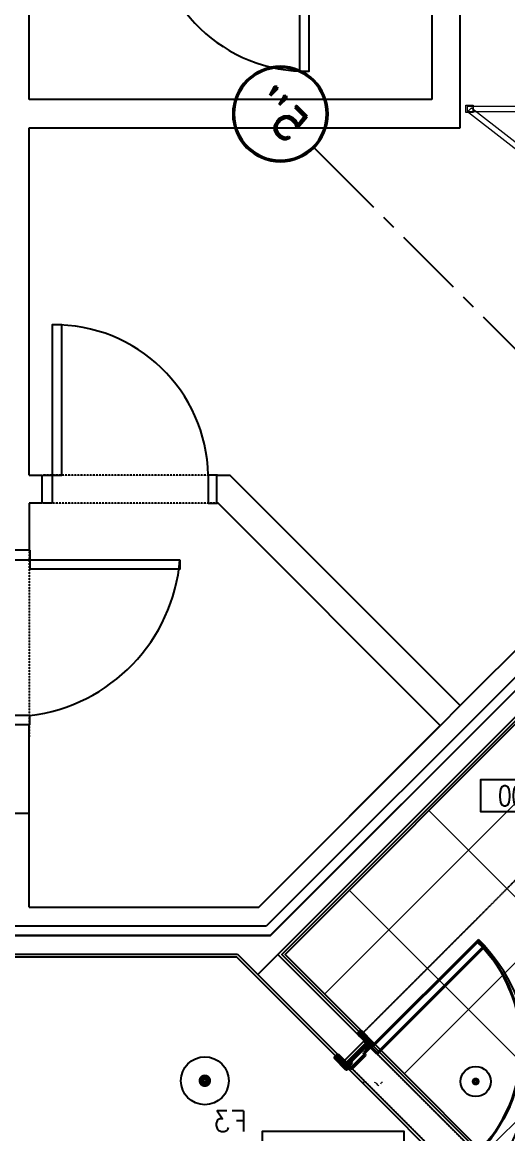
# Model space of a CAD drawing. Header units: millimetres. Extents: x 186805 to 449048, y 2167 to 51540.
# Drawn here: x 369695 to 372282, y 14676 to 20594 of the extents above; entities that cross this region are included whole.
import ezdxf
from ezdxf.enums import TextEntityAlignment as Align

# ---------------------------------------------------------------- set-up
doc = ezdxf.new("R2010")
doc.units = ezdxf.units.MM
for name, pattern in [('BC$0$XR-BAS2-BLOCK-B$1$CENTER', [2, 1.25, -0.25, 0.25, -0.25]), ('CENTER', [2, 1.25, -0.25, 0.25, -0.25]), ('HIDDEN', [0.375, 0.25, -0.125]), ('HIDDEN2', [0.1875, 0.125, -0.0625])]:
    doc.linetypes.add(name, pattern=pattern)
doc.layers.get('0').update_dxf_attribs({"linetype": 'CONTINUOUS'})
for name, color, linetype, lineweight in [('0-60x60-C', 3, 'CONTINUOUS', 13), ('1', 130, 'CONTINUOUS', 40), ('A-Door shower', 3, 'CONTINUOUS', 9), ('wall', 4, 'CONTINUOUS', 25)]:
    doc.layers.add(name, color=color, linetype=linetype, lineweight=lineweight)
for name, color, linetype in [('0TG-grid', 9, 'CENTER'), ('A-ABOVE DOOR', 1, 'HIDDEN2'), ('a-door', 4, 'CONTINUOUS'), ('a-wall', 140, 'CONTINUOUS'), ('BC$0$SHORE-AXE$0$A-SYMBOLS', 55, 'CONTINUOUS'), ('E-ARMATUR', 2, 'CONTINUOUS'), ('HATCH', 8, 'CONTINUOUS'), ('MEP', 16, 'CONTINUOUS'), ('SHADOW LINE', 151, 'CONTINUOUS'), ('TEXT', 3, 'CONTINUOUS')]:
    doc.layers.add(name, color=color, linetype=linetype)
doc.layers.add('D-ACC-150MM THICK', color=7, linetype='CONTINUOUS', true_color=0x309d2a)
doc.styles.add('BC$0$SHORE-AXE$0$ROMAND', font='ROMAND')
doc.styles.add('ROMANS_075', font='romans.shx', dxfattribs={"width": 0.75})

# ---------------------------------------------------------------- blocks, each defined once
blk = doc.blocks.new('A$C7C4A1575')
at = {"layer": 'A-ABOVE DOOR', "color": 8}
for p, q in [((77612.7, 36468.1), (76884.4, 37196.4)), ((77506.7, 36362.1), (76778.3, 37090.4)), ((79291.6, 33750.1), (79291.6, 34750.1)), ((78291.6, 33500), (79221.6, 33500)), ((78291.6, 33350), (79221.6, 33350))]:
    blk.add_line(p, q, dxfattribs=at)
at = {"layer": 'a-door', "color": 8}
blk.add_line((79167.5, 33500), (79217.5, 33500), dxfattribs=at)
for points in [[(77612.7, 36468.1), (77577.4, 36503.5), (76896.6, 35822.7)], [(76896.6, 35822.7), (76861.2, 35858), (77436, 36432.8), (77471.3, 36397.4)], [(77506.7, 36362.1), (77471.3, 36397.4)], [(79287.5, 34680.1), (79287.5, 34630.1), (79437.5, 34630.1), (79437.5, 34680.1)], [(78487.5, 33800.1), (78487.5, 33850.1), (79287.5, 33850.1)], [(79437.5, 33750.1), (79437.5, 33800.1), (78487.5, 33800.1)], [(79287.5, 33750.1), (79287.5, 33850.1)], [(78287.5, 33350), (78337.5, 33350), (78337.5, 33500), (78287.5, 33500)], [(79167.5, 33350), (79117.5, 33350), (79117.5, 32550), (79167.5, 32550), (79167.5, 33500)], [(79217.5, 33350), (79167.5, 33350)], [(77800.2, 30400), (77850.2, 30400), (77850.2, 31200), (77800.2, 31200), (77800.2, 30250)]]:
    blk.add_lwpolyline(points, dxfattribs=at)
for centre, radius, start, end in [((77564.3, 36486.5), 941.6, 142.85926, 224.83427), ((79397.1, 33724), 912.7, 96.89285, 175.21596), ((79154.1, 33366.7), 816.8, 181.16962, 270.93919), ((77813.6, 30383.3), 816.8, 1.16962, 90.93919)]:
    blk.add_arc(centre, radius, start, end, dxfattribs=at)
at = {"layer": 'A-Door shower', "color": 8}
for points in [[(76369.5, 31832.2), (76390.7, 31853.4), (76955.1, 31415), (76933.9, 31393.8)], [(76179.1, 31385), (76179.1, 31415), (76925.1, 31415), (76925.1, 31385)], [(76209.1, 31385), (76209.1, 31415), (76955.1, 31415), (76955.1, 31385)], [(76925.1, 31380), (76925.1, 31420), (76965.1, 31420), (76965.1, 31380)]]:
    blk.add_lwpolyline(points, close=True, dxfattribs=at)
at = {"layer": 'a-wall', "color": 8}
for p, q in [((77506.7, 36362.1), (77612.7, 36468.1)), ((78180.9, 35900), (77612.7, 36468.1)), ((77966.3, 35902.4), (77506.7, 36362.1)), ((78072.3, 36008.5), (76534.9, 34471.1)), ((79541.6, 35900), (78180.9, 35900)), ((78005.3, 35800), (75345.1, 33139.8)), ((75395.1, 33119.1), (78026, 35750)), ((79441.6, 35800), (78005.3, 35800)), ((79391.6, 35750), (78026, 35750)), ((78067.4, 35650), (77100.6, 34683.2)), ((79291.6, 35650), (78067.4, 35650)), ((79291.6, 35650), (79291.6, 34680.1)), ((83634.2, 35150), (79291.6, 35150)), ((77100.6, 34683.2), (78283.8, 33500)), ((79291.6, 34680.1), (79441.6, 34680.1)), ((76994.5, 34577.1), (75495.1, 33077.7)), ((76994.5, 34577.1), (78221.7, 33350)), ((79291.6, 33750.1), (79441.6, 33750.1)), ((79291.6, 33500), (79291.6, 33750.1)), ((78283.8, 33500), (78291.6, 33500)), ((78291.6, 33500), (78291.6, 33350)), ((79221.6, 33500), (79221.6, 33350)), ((79221.6, 33500), (79291.6, 33500)), ((78291.6, 33350), (78221.7, 33350)), ((79291.6, 33350), (79221.6, 33350)), ((79291.6, 33350), (79291.6, 31500)), ((79291.6, 31500), (76995.1, 31500)), ((76995.1, 31500), (76995.1, 30400)), ((77145.1, 31350), (79291.6, 31350)), ((77145.1, 30400), (77145.1, 31350)), ((79291.6, 31350), (79291.6, 30400))]:
    blk.add_line(p, q, dxfattribs=at)
blk = doc.blocks.new('A$C32DD6ECA')
at = {"layer": '0-60x60-C', "color": 16, "xscale": 0.04183124983683228, "yscale": 0.04183124983683228, "zscale": 0.04183124983683228, "rotation": 180}
blk.add_blockref('A$C7C4A1575', (4397.08, 2202.64), dxfattribs=at)
blk = doc.blocks.new('BC$0$SHORE-AXE$0$A-SYM18')
at = {"color": 0, "linetype": 'ByBlock'}
blk.add_line((0, 266), (0, 0), dxfattribs=at)
for radius in [508, 500, 492]:
    blk.add_circle((0, 774), radius, dxfattribs=at)
at = {"color": 0, "linetype": 'ByBlock', "style": 'BC$0$SHORE-AXE$0$ROMAND'}
blk.add_attdef('AXE_NUMBER', text='', height=360, dxfattribs=at).set_placement((0, 774), align=Align.MIDDLE)
blk = doc.blocks.new('F33')
at = {"layer": 'E-ARMATUR', "color": 16, "const_width": 31.1}
blk.add_lwpolyline([(-17.7, 0, 1), (17.7, 0, 1)], format="xyb", close=True, dxfattribs=at)
at = {"layer": 'E-ARMATUR', "color": 16}
blk.add_circle((0, 0), 127.5, dxfattribs=at)
blk = doc.blocks.new('A$C35C014DB')
at = {"color": 2, "linetype": 'HIDDEN', "ltscale": 0.25}
blk.add_line((13435.8, 12329.7), (12458.4, 13307.1), dxfattribs=at)
at = {"color": 9}
for points in [[(12157.3, 11034.3), (13868.5, 12745.5), (12458.4, 14155.7), (10747.2, 12444.5)], [(18256.7, 7480.6), (21664.9, 10888.8), (19320.8, 13232.9), (15480.1, 13232.9), (15480.1, 12732.9), (14110.5, 12732.9), (12284.6, 10907), (13111.9, 10079.7), (14695.2, 11662.9), (15134.9, 11662.9), (18065.7, 8732.2), (17535.4, 8201.8)]]:
    blk.add_lwpolyline(points, close=True, dxfattribs=at)
at = {"layer": '0-60x60-C', "color": 1}
for p, q in [((12247.7, 13928), (13640.8, 12534.8)), ((11387.6, 11814.3), (13081.8, 13508.5)), ((11823.4, 13503.7), (13216.6, 12110.5)), ((11399.1, 13079.5), (12792.3, 11686.3)), ((11811.8, 11390), (13506, 13084.2))]:
    blk.add_line(p, q, dxfattribs=at)
at = {"layer": '0TG-grid', "linetype": 'BC$0$XR-BAS2-BLOCK-B$1$CENTER', "ltscale": 300}
blk.add_line((4468.1, 7812.9), (13602.6, 16947.4), dxfattribs=at)
at = {"layer": '1', "color": 8}
for p, q in [((12826.2, 12816), (12794.4, 12784.1)), ((12794.4, 12784.1), (13360.1, 12218.5)), ((13391.9, 12250.3), (12826.2, 12816)), ((13385.2, 12276.3), (13446, 12337.2)), ((13392.7, 12277.4), (13445, 12329.7)), ((13449.9, 12313.5), (13410.3, 12273.9)), ((13447.8, 12329.7), (13459.1, 12318.4)), ((13448.9, 12337.2), (13465.1, 12320.9)), ((13452, 12311.3), (13449.9, 12313.5)), ((13459.1, 12318.4), (13452, 12311.3)), ((13360.1, 12218.5), (13391.9, 12250.3)), ((13399.7, 12259), (13385.2, 12273.5)), ((13391.2, 12276), (13392.7, 12277.4)), ((13418.1, 12246.3), (13391.2, 12273.2)), ((13405.4, 12264.7), (13392.7, 12277.4)), ((13392.7, 12277.4), (13420.9, 12249.1)), ((13402.6, 12261.9), (13398.3, 12257.6)), ((13398.3, 12254.8), (13430.8, 12222.3)), ((13419.5, 12244.9), (13402.6, 12261.9)), ((13412.5, 12271.8), (13405.4, 12264.7)), ((13408.9, 12268.2), (13405.4, 12264.7)), ((13405.4, 12264.7), (13422.3, 12247.7)), ((13433.7, 12243.5), (13408.9, 12268.2)), ((13410.3, 12273.9), (13412.5, 12271.8)), ((13417.8, 12273.5), (13430.5, 12286.2)), ((13523.8, 12167.5), (13417.8, 12273.5)), ((13430.5, 12260.8), (13423.4, 12253.7)), ((13423.4, 12253.7), (13504, 12173.1)), ((13420.9, 12249.1), (13418.1, 12246.3)), ((13422.3, 12247.7), (13419.5, 12244.9)), ((13428.1, 12216.7), (13424.5, 12213.1)), ((13424.5, 12210.2), (13495.9, 12138.8)), ((13428.1, 12216.7), (13429.5, 12215.3)), ((13429.5, 12215.3), (13430.2, 12214.6)), ((13430.8, 12219.4), (13429.6, 12218.2)), ((13429.6, 12218.2), (13430.3, 12217.5)), ((13430.2, 12214.6), (13431.7, 12216)), ((13430.3, 12217.5), (13431.7, 12216)), ((13461.9, 12215.2), (13437.2, 12239.9)), ((13461.9, 12215.2), (13465.5, 12211.6)), ((13490.2, 12186.9), (13465.5, 12211.6)), ((13570.5, 12214.1), (13516.7, 12160.4)), ((13563.8, 12199.6), (13524.2, 12160)), ((13525.9, 12134.2), (13586.8, 12195)), ((13527.7, 12142.3), (13580, 12194.7)), ((13568.7, 12208.8), (13561.6, 12201.7)), ((13561.6, 12201.7), (13563.8, 12199.6)), ((13580, 12197.5), (13568.7, 12208.8)), ((13586.8, 12197.9), (13570.5, 12214.1)), ((13518.5, 12158.6), (13493.8, 12183.4)), ((13495.2, 12169.2), (13498, 12172)), ((13512.2, 12152.2), (13495.2, 12169.2)), ((13499.4, 12170.6), (13496.6, 12167.8)), ((13496.6, 12167.8), (13523.5, 12140.9)), ((13498, 12172), (13515, 12155.1)), ((13498.7, 12138.8), (13512.2, 12152.2)), ((13527.7, 12142.3), (13499.4, 12170.6)), ((13511.1, 12180.2), (13504, 12173.1)), ((13508.6, 12148.7), (13523.1, 12134.2)), ((13522.1, 12162.1), (13515, 12155.1)), ((13515, 12155.1), (13518.5, 12158.6)), ((13515, 12155.1), (13527.7, 12142.3)), ((13524.2, 12160), (13522.1, 12162.1)), ((13536.5, 12180.2), (13523.8, 12167.5)), ((13526.3, 12140.9), (13527.7, 12142.3))]:
    blk.add_line(p, q, dxfattribs=at)
for centre, radius, start, end in [((13388.6, 12252.9), 796.8, 138.20429, 225.43169), ((13446.4, 12328.3), 2, 45, 135), ((13447.5, 12335.7), 2, 45, 135), ((13386.6, 12274.9), 2, 135, 225), ((13392.7, 12274.6), 2, 135, 225), ((13399.7, 12256.2), 2, 135, 225), ((13425.9, 12211.6), 2, 135, 225), ((13429.4, 12220.8), 2, 315, 45), ((13578.6, 12196.1), 2, 315, 45), ((13585.3, 12196.4), 2, 315, 45), ((13497.3, 12140.2), 2, 225, 315), ((13524.5, 12135.6), 2, 225, 315), ((13524.9, 12142.3), 2, 225, 315)]:
    blk.add_arc(centre, radius, start, end, dxfattribs=at)
at = {"layer": 'A-ABOVE DOOR'}
for p, q in [((13430.1, 12285.9), (12701.8, 11557.6)), ((13536.2, 12179.8), (12807.9, 11451.5))]:
    blk.add_line(p, q, dxfattribs=at)
at = {"layer": 'D-ACC-150MM THICK'}
for p, q in [((13024.1, 13964.7), (12918, 14070.8)), ((13887.3, 12747.9), (13995.8, 12639.4))]:
    blk.add_line(p, q, dxfattribs=at)
at = {"layer": 'HATCH'}
blk.add_lwpolyline([(13429.3, 12058.8), (13436.4, 12065.8)], dxfattribs=at)
at = {"layer": 'HATCH', "color": 8, "lineweight": 0}
for points, knots in [([(13341, 12058), (13339.9, 12060.3), (13337.9, 12064.4), (13334.5, 12065.7), (13333, 12066)], [45.966035, 45.966035, 45.966035, 45.966035, 52.580466, 57.160135, 57.160135, 57.160135, 57.160135]), ([(13376, 12065.4), (13373.2, 12065.4), (13366.6, 12064.5), (13357.1, 12049.8), (13352.5, 12046.4)], [3.517357, 3.517357, 3.517357, 3.517357, 11.518318, 23.39652, 23.39652, 23.39652, 23.39652])]:
    blk.add_open_spline(points, degree=3, knots=knots, dxfattribs=at)
at = {"layer": 'MEP'}
blk.add_lwpolyline([(13097.1, 12520, 0, 0, 0), (12996.3, 12419.2, 43.3, 0, 0), (12935, 12357.9, 0, 0, 0)], format="xyseb", dxfattribs=at)
at = {"layer": 'SHADOW LINE'}
blk.add_lwpolyline([(12157.3, 11051.3), (13851.6, 12745.5), (12458.4, 14138.7), (10764.1, 12444.5)], close=True, dxfattribs=at)
at = {"layer": 'TEXT', "color": 4}
for points in [[(12055.5, 13505.3), (12808, 13505.3), (12808, 13677), (12055.5, 13677)], [(13219.5, 11633.4), (13972, 11633.4), (13972, 11805.2), (13219.5, 11805.2)]]:
    blk.add_lwpolyline(points, close=True, dxfattribs=at)
at = {"layer": 'wall'}
for p, q in [((12918, 14070.8), (11418.6, 15570.2)), ((13928.7, 12847.9), (11268.6, 15508.1)), ((11318.6, 15528.8), (13949.4, 12897.9)), ((13889.7, 12745.5), (12458.4, 14176.9)), ((13990.9, 12997.9), (13024.1, 13964.7)), ((15215.1, 12997.9), (15215.1, 13497.9)), ((19557.6, 13497.9), (15215.1, 13497.9)), ((15215.1, 12997.9), (13990.9, 12997.9)), ((15365.1, 12847.9), (13928.7, 12847.9)), ((15315.1, 12897.9), (13949.4, 12897.9)), ((13889.7, 12745.5), (13430.1, 12285.9)), ((14104.3, 12747.9), (13536.2, 12179.8)), ((15465.1, 12747.9), (14104.3, 12747.9)), ((13430.1, 12285.9), (13536.2, 12179.8))]:
    blk.add_line(p, q, dxfattribs=at)
at = {"layer": 'BC$0$SHORE-AXE$0$A-SYMBOLS'}
ref = blk.add_blockref('BC$0$SHORE-AXE$0$A-SYM18', (13602.6, 16947.4), dxfattribs=dict(at, xscale=0.5000000000039431, yscale=0.5000000000039431, zscale=0.5000000000039431, rotation=315))
ref.add_attrib('AXE_NUMBER', '5"', dxfattribs={"layer": '0', "color": 3, "linetype": 'ByBlock', "height": 180, "rotation": 45, "style": 'BC$0$SHORE-AXE$0$ROMAND'}).set_placement((13876, 17220.9), align=Align.MIDDLE)
at = {"layer": 'MEP', "xscale": -1, "rotation": 180}
blk.add_blockref('F33', (14278.7, 12073.8), dxfattribs=at)
at = {"layer": 'MEP', "xscale": -0.6300090355798602, "yscale": 0.6300090354343411, "zscale": 0.6300090354375432, "rotation": 180}
blk.add_blockref('F33', (12835.8, 12069.7), dxfattribs=at)
at = {"layer": 'TEXT', "color": 2, "linetype": 'Continuous', "style": 'ROMANS_075'}
blk.add_text('F3', height=110, dxfattribs=at).set_placement((14053.2, 11803.5))
at = {"layer": 'TEXT', "color": 2, "linetype": 'Continuous', "insert": (12069, 13590.8), "char_height": 110, "attachment_point": 4, "style": 'ROMANS_075'}
blk.add_mtext('FCH +2600', dxfattribs=at)

msp = doc.modelspace()

# ---------------------------------------------------------------- block references
at = {"linetype": 'ByBlock', "xscale": -1}
msp.add_blockref('A$C35C014DB', (384946.5, 2884.3), dxfattribs=at)
at = {"layer": '0-60x60-C', "color": 16, "xscale": 23.90557308239969, "yscale": 23.90557308239969, "zscale": 23.90557308239969}
msp.add_blockref('A$C32DD6ECA', (343908.2, -1123), dxfattribs=at)

doc.saveas('drawing.dxf')
